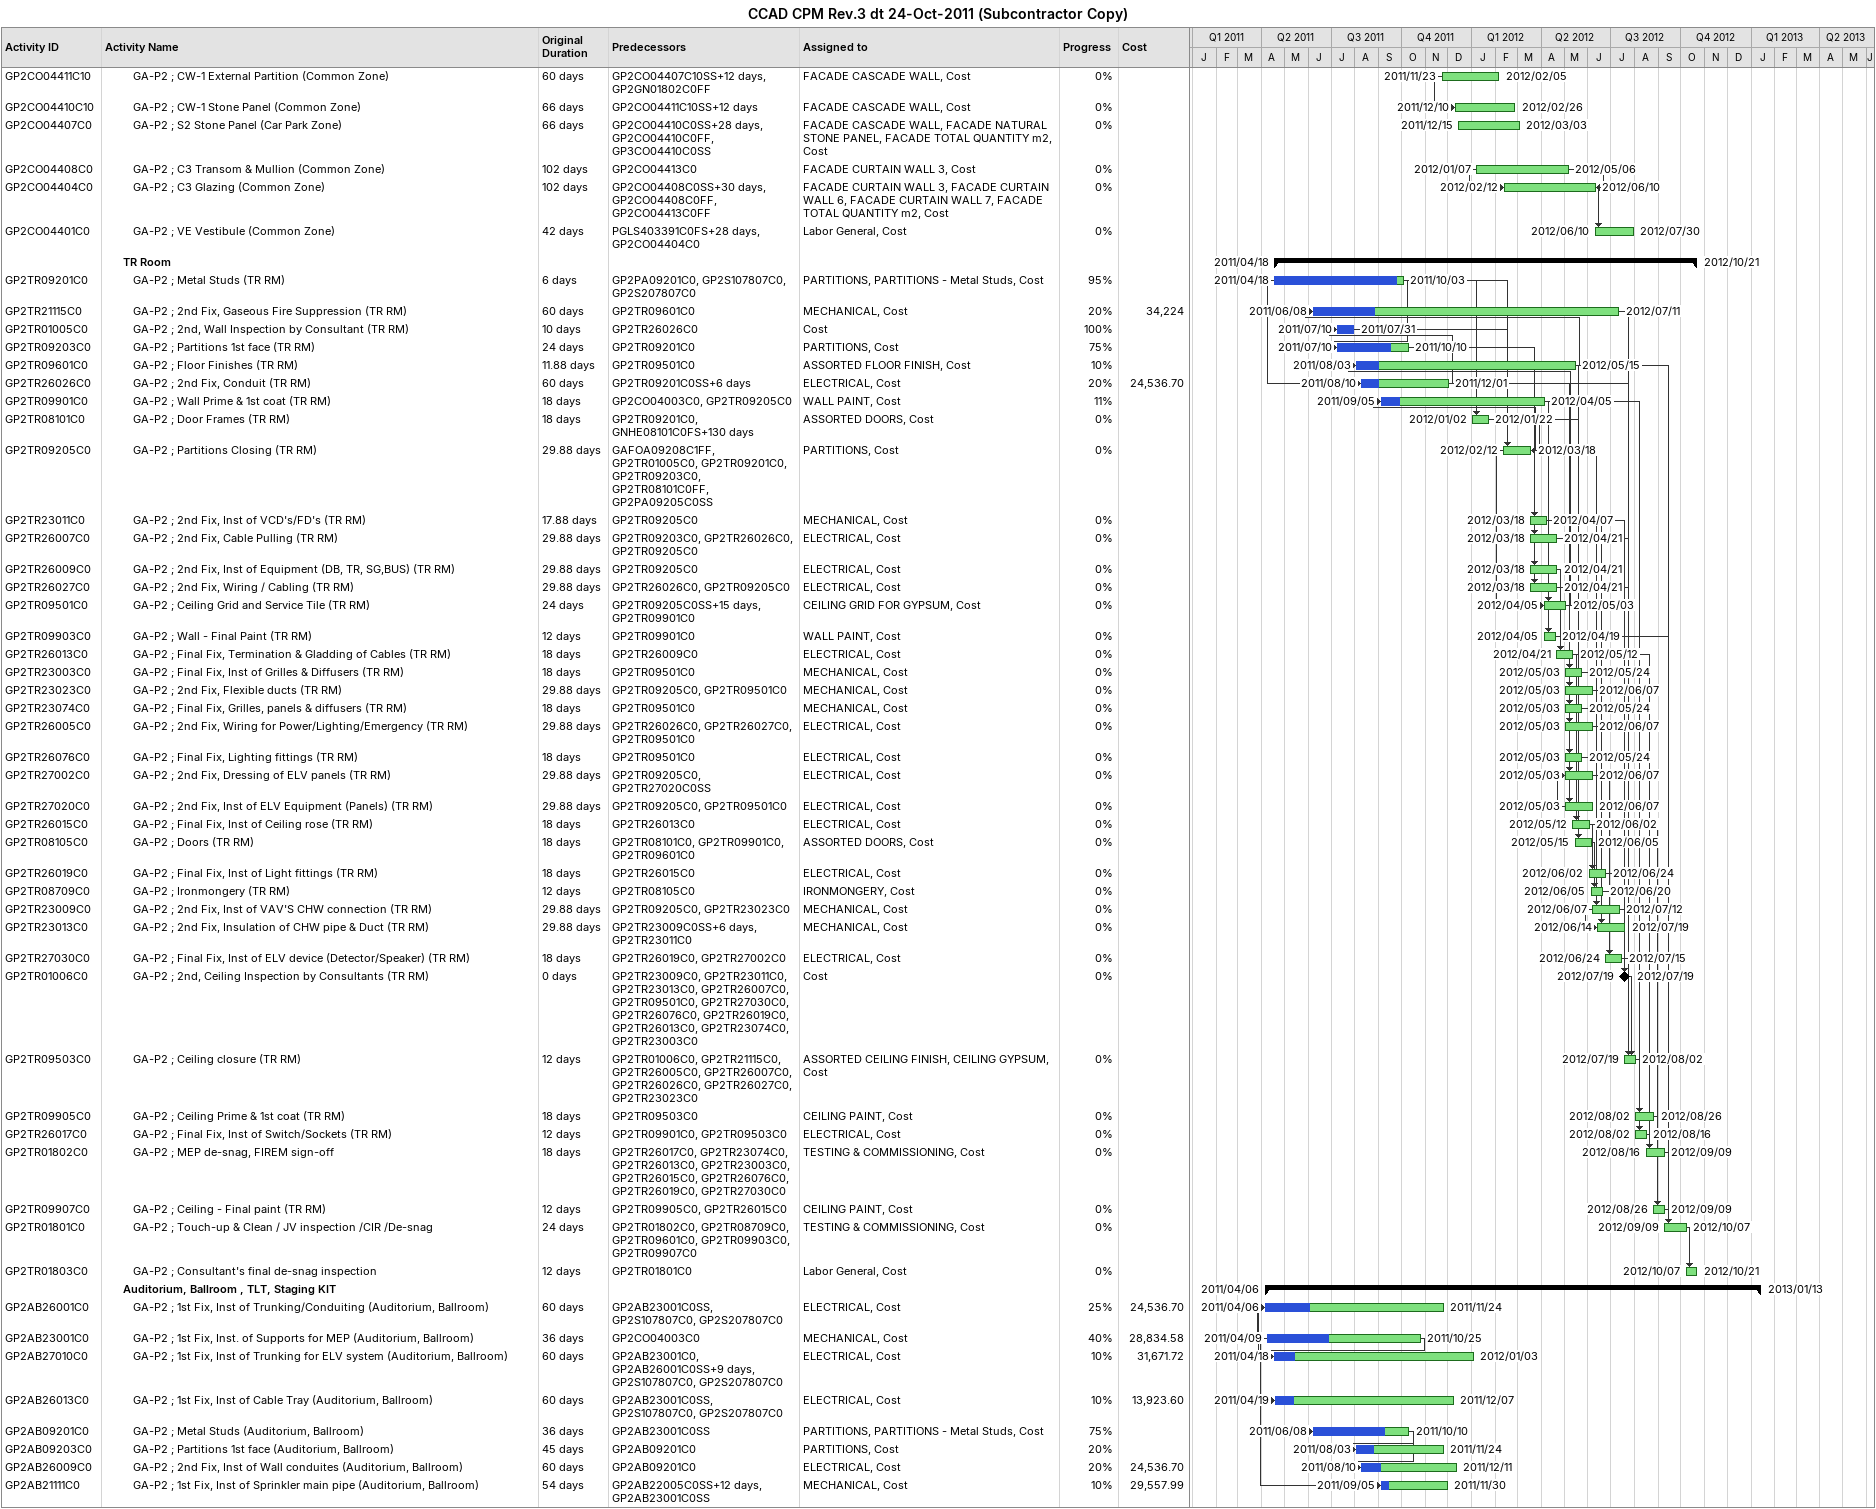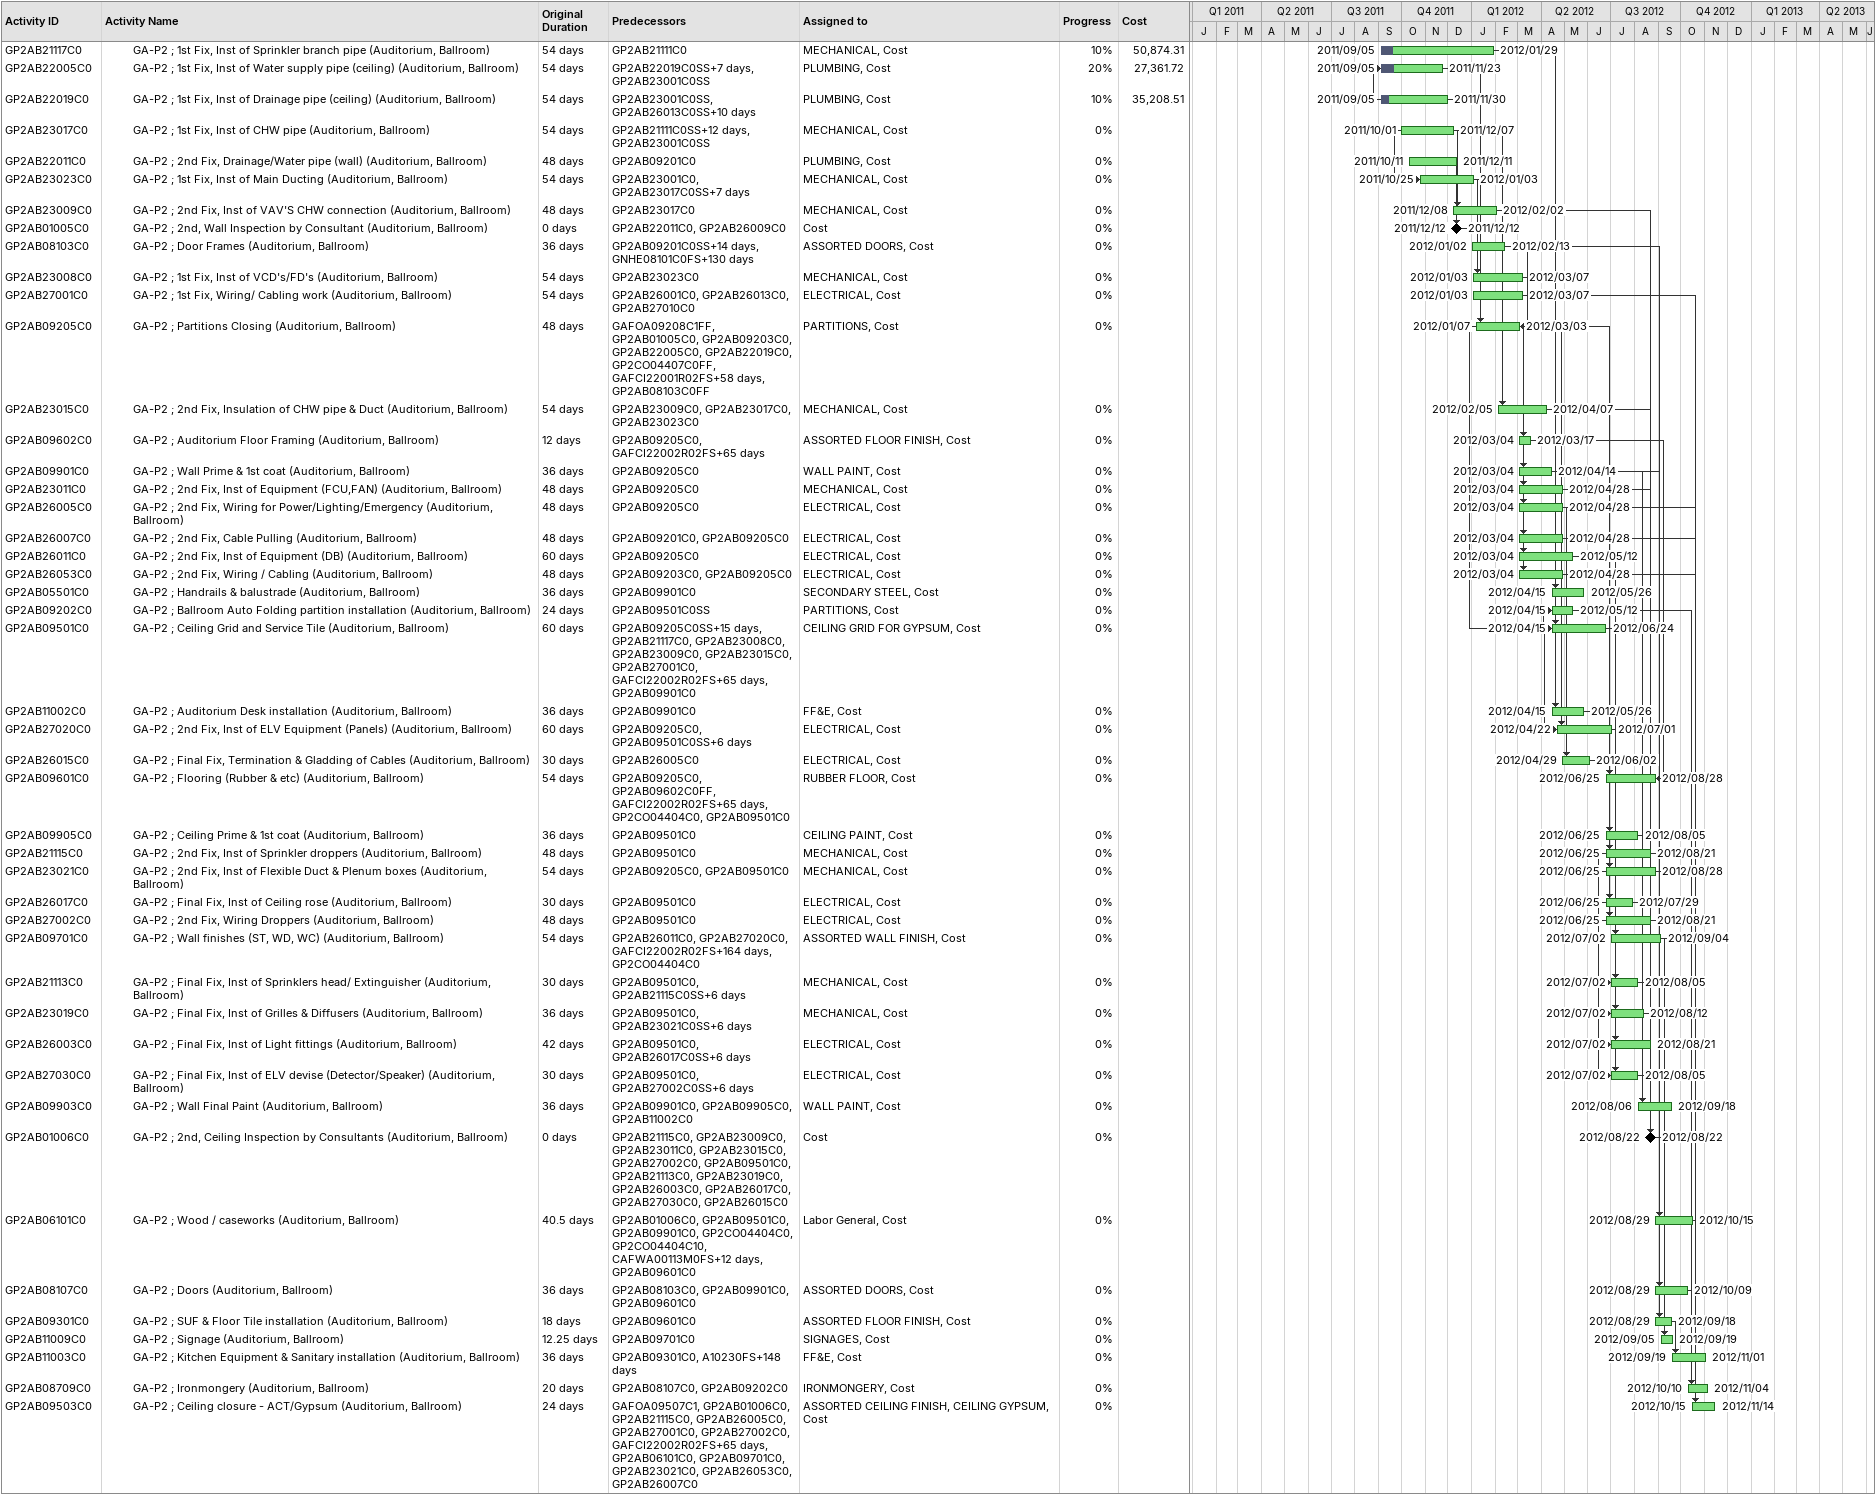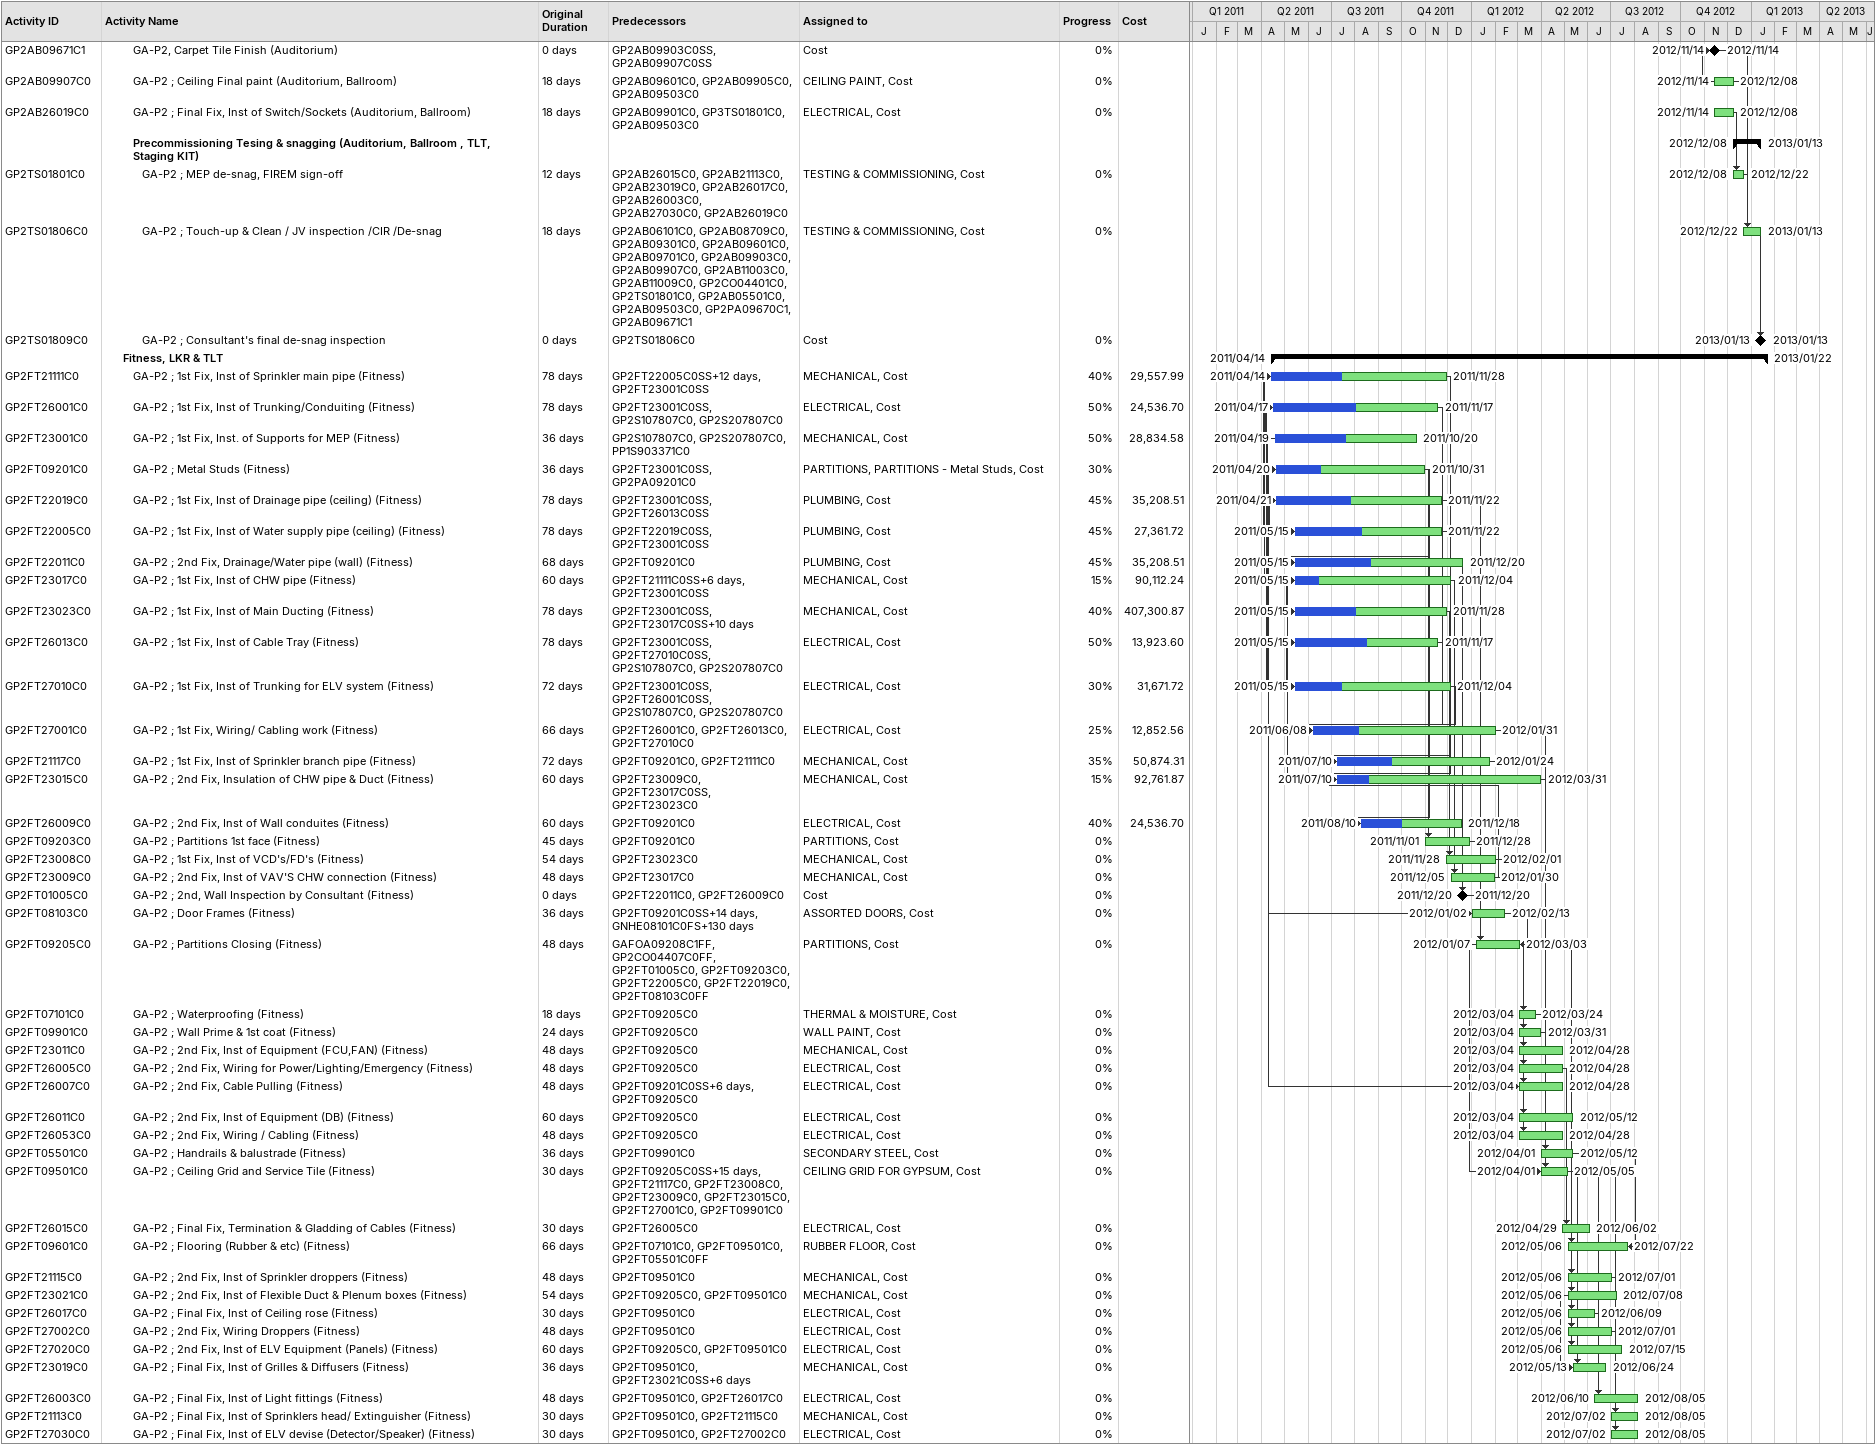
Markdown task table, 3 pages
CCAD CPM Rev.3 dt 24-Oct-2011 (Subcontractor Copy)

| ID | Level | Task | Original duration | Start | Finish | Predecessors | Resources | % complete | Cost |
|---|---|---|---|---|---|---|---|---|---|
| GP2CO04411C10 | 4 | GA-P2 ; CW-1 External Partition (Common Zone) | 60d | 2011-11-23 | 2012-02-05 | GP2CO04407C10SS+12d, GP2GN01802C0FF | FACADE CASCADE WALL, Cost | 0 |  |
| GP2CO04410C10 | 4 | GA-P2 ; CW-1 Stone Panel (Common Zone) | 66d | 2011-12-10 | 2012-02-26 | GP2CO04411C10SS+12d | FACADE CASCADE WALL, Cost | 0 |  |
| GP2CO04407C0 | 4 | GA-P2 ; S2 Stone Panel (Car Park Zone) | 66d | 2011-12-15 | 2012-03-03 | GP2CO04410C0SS+28d, GP2CO04410C0FF, GP3CO04410C0SS | FACADE CASCADE WALL, FACADE NATURAL STONE PANEL, FACADE TOTAL QUANTITY m2, Cost | 0 |  |
| GP2CO04408C0 | 4 | GA-P2 ; C3 Transom & Mullion (Common Zone) | 102d | 2012-01-07 | 2012-05-06 | GP2CO04413C0 | FACADE CURTAIN WALL 3, Cost | 0 |  |
| GP2CO04404C0 | 4 | GA-P2 ; C3 Glazing (Common Zone) | 102d | 2012-02-12 | 2012-06-10 | GP2CO04408C0SS+30d, GP2CO04408C0FF, GP2CO04413C0FF | FACADE CURTAIN WALL 3, FACADE CURTAIN WALL 6, FACADE CURTAIN WALL 7, FACADE TOTAL QUANTITY m2, Cost | 0 |  |
| GP2CO04401C0 | 4 | GA-P2 ; VE Vestibule (Common Zone) | 42d | 2012-06-10 | 2012-07-30 | PGLS403391C0FS+28d, GP2CO04404C0 | Labor General, Cost | 0 |  |
|  | 3 | **TR Room** |  | 2011-04-18 | 2012-10-21 |  |  |  |  |
| GP2TR09201C0 | 4 | GA-P2 ; Metal Studs (TR RM) | 6d | 2011-04-18 | 2011-10-03 | GP2PA09201C0, GP2S107807C0, GP2S207807C0 | PARTITIONS, PARTITIONS - Metal Studs, Cost | 95 |  |
| GP2TR21115C0 | 4 | GA-P2 ; 2nd Fix, Gaseous Fire Suppression (TR RM) | 60d | 2011-06-08 | 2012-07-11 | GP2TR09601C0 | MECHANICAL, Cost | 20 | 34224 |
| GP2TR01005C0 | 4 | GA-P2 ; 2nd, Wall Inspection by Consultant (TR RM) | 10d | 2011-07-10 | 2011-07-31 | GP2TR26026C0 | Cost | 100 |  |
| GP2TR09203C0 | 4 | GA-P2 ; Partitions 1st face (TR RM) | 24d | 2011-07-10 | 2011-10-10 | GP2TR09201C0 | PARTITIONS, Cost | 75 |  |
| GP2TR09601C0 | 4 | GA-P2 ; Floor Finishes (TR RM) | 11.88d | 2011-08-03 | 2012-05-15 | GP2TR09501C0 | ASSORTED FLOOR FINISH, Cost | 10 |  |
| GP2TR26026C0 | 4 | GA-P2 ; 2nd Fix, Conduit (TR RM) | 60d | 2011-08-10 | 2011-12-01 | GP2TR09201C0SS+6d | ELECTRICAL, Cost | 20 | 24536.70 |
| GP2TR09901C0 | 4 | GA-P2 ; Wall Prime & 1st coat (TR RM) | 18d | 2011-09-05 | 2012-04-05 | GP2CO04003C0, GP2TR09205C0 | WALL PAINT, Cost | 11 |  |
| GP2TR08101C0 | 4 | GA-P2 ; Door Frames (TR RM) | 18d | 2012-01-02 | 2012-01-22 | GP2TR09201C0, GNHE08101C0FS+130d | ASSORTED DOORS, Cost | 0 |  |
| GP2TR09205C0 | 4 | GA-P2 ; Partitions Closing (TR RM) | 29.88d | 2012-02-12 | 2012-03-18 | GAFOA09208C1FF, GP2TR01005C0, GP2TR09201C0, GP2TR09203C0, GP2TR08101C0FF, GP2PA09205C0SS | PARTITIONS, Cost | 0 |  |
| GP2TR23011C0 | 4 | GA-P2 ; 2nd Fix, Inst of VCD's/FD's (TR RM) | 17.88d | 2012-03-18 | 2012-04-07 | GP2TR09205C0 | MECHANICAL, Cost | 0 |  |
| GP2TR26007C0 | 4 | GA-P2 ; 2nd Fix, Cable Pulling (TR RM) | 29.88d | 2012-03-18 | 2012-04-21 | GP2TR09203C0, GP2TR26026C0, GP2TR09205C0 | ELECTRICAL, Cost | 0 |  |
| GP2TR26009C0 | 4 | GA-P2 ; 2nd Fix, Inst of Equipment (DB, TR, SG,BUS) (TR RM) | 29.88d | 2012-03-18 | 2012-04-21 | GP2TR09205C0 | ELECTRICAL, Cost | 0 |  |
| GP2TR26027C0 | 4 | GA-P2 ; 2nd Fix, Wiring / Cabling (TR RM) | 29.88d | 2012-03-18 | 2012-04-21 | GP2TR26026C0, GP2TR09205C0 | ELECTRICAL, Cost | 0 |  |
| GP2TR09501C0 | 4 | GA-P2 ; Ceiling Grid and Service Tile (TR RM) | 24d | 2012-04-05 | 2012-05-03 | GP2TR09205C0SS+15d, GP2TR09901C0 | CEILING GRID FOR GYPSUM, Cost | 0 |  |
| GP2TR09903C0 | 4 | GA-P2 ; Wall - Final Paint (TR RM) | 12d | 2012-04-05 | 2012-04-19 | GP2TR09901C0 | WALL PAINT, Cost | 0 |  |
| GP2TR26013C0 | 4 | GA-P2 ; Final Fix, Termination & Gladding of Cables (TR RM) | 18d | 2012-04-21 | 2012-05-12 | GP2TR26009C0 | ELECTRICAL, Cost | 0 |  |
| GP2TR23003C0 | 4 | GA-P2 ; Final Fix, Inst of Grilles & Diffusers (TR RM) | 18d | 2012-05-03 | 2012-05-24 | GP2TR09501C0 | MECHANICAL, Cost | 0 |  |
| GP2TR23023C0 | 4 | GA-P2 ; 2nd Fix, Flexible ducts (TR RM) | 29.88d | 2012-05-03 | 2012-06-07 | GP2TR09205C0, GP2TR09501C0 | MECHANICAL, Cost | 0 |  |
| GP2TR23074C0 | 4 | GA-P2 ; Final Fix, Grilles, panels & diffusers (TR RM) | 18d | 2012-05-03 | 2012-05-24 | GP2TR09501C0 | MECHANICAL, Cost | 0 |  |
| GP2TR26005C0 | 4 | GA-P2 ; 2nd Fix, Wiring for Power/Lighting/Emergency (TR RM) | 29.88d | 2012-05-03 | 2012-06-07 | GP2TR26026C0, GP2TR26027C0, GP2TR09501C0 | ELECTRICAL, Cost | 0 |  |
| GP2TR26076C0 | 4 | GA-P2 ; Final Fix, Lighting fittings (TR RM) | 18d | 2012-05-03 | 2012-05-24 | GP2TR09501C0 | ELECTRICAL, Cost | 0 |  |
| GP2TR27002C0 | 4 | GA-P2 ; 2nd Fix, Dressing of ELV panels (TR RM) | 29.88d | 2012-05-03 | 2012-06-07 | GP2TR09205C0, GP2TR27020C0SS | ELECTRICAL, Cost | 0 |  |
| GP2TR27020C0 | 4 | GA-P2 ; 2nd Fix, Inst of ELV Equipment (Panels) (TR RM) | 29.88d | 2012-05-03 | 2012-06-07 | GP2TR09205C0, GP2TR09501C0 | ELECTRICAL, Cost | 0 |  |
| GP2TR26015C0 | 4 | GA-P2 ; Final Fix, Inst of Ceiling rose (TR RM) | 18d | 2012-05-12 | 2012-06-02 | GP2TR26013C0 | ELECTRICAL, Cost | 0 |  |
| GP2TR08105C0 | 4 | GA-P2 ; Doors (TR RM) | 18d | 2012-05-15 | 2012-06-05 | GP2TR08101C0, GP2TR09901C0, GP2TR09601C0 | ASSORTED DOORS, Cost | 0 |  |
| GP2TR26019C0 | 4 | GA-P2 ; Final Fix, Inst of Light fittings (TR RM) | 18d | 2012-06-02 | 2012-06-24 | GP2TR26015C0 | ELECTRICAL, Cost | 0 |  |
| GP2TR08709C0 | 4 | GA-P2 ; Ironmongery (TR RM) | 12d | 2012-06-05 | 2012-06-20 | GP2TR08105C0 | IRONMONGERY, Cost | 0 |  |
| GP2TR23009C0 | 4 | GA-P2 ; 2nd Fix, Inst of VAV'S CHW connection (TR RM) | 29.88d | 2012-06-07 | 2012-07-12 | GP2TR09205C0, GP2TR23023C0 | MECHANICAL, Cost | 0 |  |
| GP2TR23013C0 | 4 | GA-P2 ; 2nd Fix, Insulation of CHW pipe & Duct (TR RM) | 29.88d | 2012-06-14 | 2012-07-19 | GP2TR23009C0SS+6d, GP2TR23011C0 | MECHANICAL, Cost | 0 |  |
| GP2TR27030C0 | 4 | GA-P2 ; Final Fix, Inst of ELV device (Detector/Speaker) (TR RM) | 18d | 2012-06-24 | 2012-07-15 | GP2TR26019C0, GP2TR27002C0 | ELECTRICAL, Cost | 0 |  |
| GP2TR01006C0 | 4 | GA-P2 ; 2nd, Ceiling Inspection by Consultants (TR RM) | 0d | 2012-07-19 | 2012-07-19 | GP2TR23009C0, GP2TR23011C0, GP2TR23013C0, GP2TR26007C0, GP2TR09501C0, GP2TR27030C0, GP2TR26076C0, GP2TR26019C0, GP2TR26013C0, GP2TR23074C0, GP2TR23003C0 | Cost | 0 |  |
| GP2TR09503C0 | 4 | GA-P2 ; Ceiling closure (TR RM) | 12d | 2012-07-19 | 2012-08-02 | GP2TR01006C0, GP2TR21115C0, GP2TR26005C0, GP2TR26007C0, GP2TR26026C0, GP2TR26027C0, GP2TR23023C0 | ASSORTED CEILING FINISH, CEILING GYPSUM, Cost | 0 |  |
| GP2TR09905C0 | 4 | GA-P2 ; Ceiling Prime & 1st coat (TR RM) | 18d | 2012-08-02 | 2012-08-26 | GP2TR09503C0 | CEILING PAINT, Cost | 0 |  |
| GP2TR26017C0 | 4 | GA-P2 ; Final Fix, Inst of Switch/Sockets (TR RM) | 12d | 2012-08-02 | 2012-08-16 | GP2TR09901C0, GP2TR09503C0 | ELECTRICAL, Cost | 0 |  |
| GP2TR01802C0 | 4 | GA-P2 ; MEP de-snag, FIREM sign-off | 18d | 2012-08-16 | 2012-09-09 | GP2TR26017C0, GP2TR23074C0, GP2TR26013C0, GP2TR23003C0, GP2TR26015C0, GP2TR26076C0, GP2TR26019C0, GP2TR27030C0 | TESTING & COMMISSIONING, Cost | 0 |  |
| GP2TR09907C0 | 4 | GA-P2 ; Ceiling - Final paint (TR RM) | 12d | 2012-08-26 | 2012-09-09 | GP2TR09905C0, GP2TR26015C0 | CEILING PAINT, Cost | 0 |  |
| GP2TR01801C0 | 4 | GA-P2 ; Touch-up & Clean / JV inspection /CIR /De-snag | 24d | 2012-09-09 | 2012-10-07 | GP2TR01802C0, GP2TR08709C0, GP2TR09601C0, GP2TR09903C0, GP2TR09907C0 | TESTING & COMMISSIONING, Cost | 0 |  |
| GP2TR01803C0 | 4 | GA-P2 ; Consultant's final de-snag inspection | 12d | 2012-10-07 | 2012-10-21 | GP2TR01801C0 | Labor General, Cost | 0 |  |
|  | 3 | **Auditorium, Ballroom , TLT, Staging KIT** |  | 2011-04-06 | 2013-01-13 |  |  |  |  |
| GP2AB26001C0 | 4 | GA-P2 ; 1st Fix, Inst of Trunking/Conduiting (Auditorium, Ballroom) | 60d | 2011-04-06 | 2011-11-24 | GP2AB23001C0SS, GP2S107807C0, GP2S207807C0 | ELECTRICAL, Cost | 25 | 24536.70 |
| GP2AB23001C0 | 4 | GA-P2 ; 1st Fix, Inst. of Supports for MEP (Auditorium, Ballroom) | 36d | 2011-04-09 | 2011-10-25 | GP2CO04003C0 | MECHANICAL, Cost | 40 | 28834.58 |
| GP2AB27010C0 | 4 | GA-P2 ; 1st Fix, Inst of Trunking for ELV system (Auditorium, Ballroom) | 60d | 2011-04-18 | 2012-01-03 | GP2AB23001C0, GP2AB26001C0SS+9d, GP2S107807C0, GP2S207807C0 | ELECTRICAL, Cost | 10 | 31671.72 |
| GP2AB26013C0 | 4 | GA-P2 ; 1st Fix, Inst of Cable Tray (Auditorium, Ballroom) | 60d | 2011-04-19 | 2011-12-07 | GP2AB23001C0SS, GP2S107807C0, GP2S207807C0 | ELECTRICAL, Cost | 10 | 13923.60 |
| GP2AB09201C0 | 4 | GA-P2 ; Metal Studs (Auditorium, Ballroom) | 36d | 2011-06-08 | 2011-10-10 | GP2AB23001C0SS | PARTITIONS, PARTITIONS - Metal Studs, Cost | 75 |  |
| GP2AB09203C0 | 4 | GA-P2 ; Partitions 1st face (Auditorium, Ballroom) | 45d | 2011-08-03 | 2011-11-24 | GP2AB09201C0 | PARTITIONS, Cost | 20 |  |
| GP2AB26009C0 | 4 | GA-P2 ; 2nd Fix, Inst of Wall conduites (Auditorium, Ballroom) | 60d | 2011-08-10 | 2011-12-11 | GP2AB09201C0 | ELECTRICAL, Cost | 20 | 24536.70 |
| GP2AB21111C0 | 4 | GA-P2 ; 1st Fix, Inst of Sprinkler main pipe (Auditorium, Ballroom) | 54d | 2011-09-05 | 2011-11-30 | GP2AB22005C0SS+12d, GP2AB23001C0SS | MECHANICAL, Cost | 10 | 29557.99 |
| GP2AB21117C0 | 4 | GA-P2 ; 1st Fix, Inst of Sprinkler branch pipe (Auditorium, Ballroom) | 54d | 2011-09-05 | 2012-01-29 | GP2AB21111C0 | MECHANICAL, Cost | 10 | 50874.31 |
| GP2AB22005C0 | 4 | GA-P2 ; 1st Fix, Inst of Water supply pipe (ceiling) (Auditorium, Ballroom) | 54d | 2011-09-05 | 2011-11-23 | GP2AB22019C0SS+7d, GP2AB23001C0SS | PLUMBING, Cost | 20 | 27361.72 |
| GP2AB22019C0 | 4 | GA-P2 ; 1st Fix, Inst of Drainage pipe (ceiling) (Auditorium, Ballroom) | 54d | 2011-09-05 | 2011-11-30 | GP2AB23001C0SS, GP2AB26013C0SS+10d | PLUMBING, Cost | 10 | 35208.51 |
| GP2AB23017C0 | 4 | GA-P2 ; 1st Fix, Inst of CHW pipe (Auditorium, Ballroom) | 54d | 2011-10-01 | 2011-12-07 | GP2AB21111C0SS+12d, GP2AB23001C0SS | MECHANICAL, Cost | 0 |  |
| GP2AB22011C0 | 4 | GA-P2 ; 2nd Fix, Drainage/Water pipe (wall) (Auditorium, Ballroom) | 48d | 2011-10-11 | 2011-12-11 | GP2AB09201C0 | PLUMBING, Cost | 0 |  |
| GP2AB23023C0 | 4 | GA-P2 ; 1st Fix, Inst of Main Ducting (Auditorium, Ballroom) | 54d | 2011-10-25 | 2012-01-03 | GP2AB23001C0, GP2AB23017C0SS+7d | MECHANICAL, Cost | 0 |  |
| GP2AB23009C0 | 4 | GA-P2 ; 2nd Fix, Inst of VAV'S CHW connection (Auditorium, Ballroom) | 48d | 2011-12-08 | 2012-02-02 | GP2AB23017C0 | MECHANICAL, Cost | 0 |  |
| GP2AB01005C0 | 4 | GA-P2 ; 2nd, Wall Inspection by Consultant (Auditorium, Ballroom) | 0d | 2011-12-12 | 2011-12-12 | GP2AB22011C0, GP2AB26009C0 | Cost | 0 |  |
| GP2AB08103C0 | 4 | GA-P2 ; Door Frames (Auditorium, Ballroom) | 36d | 2012-01-02 | 2012-02-13 | GP2AB09201C0SS+14d, GNHE08101C0FS+130d | ASSORTED DOORS, Cost | 0 |  |
| GP2AB23008C0 | 4 | GA-P2 ; 1st Fix, Inst of VCD's/FD's (Auditorium, Ballroom) | 54d | 2012-01-03 | 2012-03-07 | GP2AB23023C0 | MECHANICAL, Cost | 0 |  |
| GP2AB27001C0 | 4 | GA-P2 ; 1st Fix, Wiring/ Cabling work (Auditorium, Ballroom) | 54d | 2012-01-03 | 2012-03-07 | GP2AB26001C0, GP2AB26013C0, GP2AB27010C0 | ELECTRICAL, Cost | 0 |  |
| GP2AB09205C0 | 4 | GA-P2 ; Partitions Closing (Auditorium, Ballroom) | 48d | 2012-01-07 | 2012-03-03 | GAFOA09208C1FF, GP2AB01005C0, GP2AB09203C0, GP2AB22005C0, GP2AB22019C0, GP2CO04407C0FF, GAFCI22001R02FS+58d, GP2AB08103C0FF | PARTITIONS, Cost | 0 |  |
| GP2AB23015C0 | 4 | GA-P2 ; 2nd Fix, Insulation of CHW pipe & Duct (Auditorium, Ballroom) | 54d | 2012-02-05 | 2012-04-07 | GP2AB23009C0, GP2AB23017C0, GP2AB23023C0 | MECHANICAL, Cost | 0 |  |
| GP2AB09602C0 | 4 | GA-P2 ; Auditorium Floor Framing (Auditorium, Ballroom) | 12d | 2012-03-04 | 2012-03-17 | GP2AB09205C0, GAFCI22002R02FS+65d | ASSORTED FLOOR FINISH, Cost | 0 |  |
| GP2AB09901C0 | 4 | GA-P2 ; Wall Prime & 1st coat (Auditorium, Ballroom) | 36d | 2012-03-04 | 2012-04-14 | GP2AB09205C0 | WALL PAINT, Cost | 0 |  |
| GP2AB23011C0 | 4 | GA-P2 ; 2nd Fix, Inst of Equipment (FCU,FAN) (Auditorium, Ballroom) | 48d | 2012-03-04 | 2012-04-28 | GP2AB09205C0 | MECHANICAL, Cost | 0 |  |
| GP2AB26005C0 | 4 | GA-P2 ; 2nd Fix, Wiring for Power/Lighting/Emergency (Auditorium, Ballroom) | 48d | 2012-03-04 | 2012-04-28 | GP2AB09205C0 | ELECTRICAL, Cost | 0 |  |
| GP2AB26007C0 | 4 | GA-P2 ; 2nd Fix, Cable Pulling (Auditorium, Ballroom) | 48d | 2012-03-04 | 2012-04-28 | GP2AB09201C0, GP2AB09205C0 | ELECTRICAL, Cost | 0 |  |
| GP2AB26011C0 | 4 | GA-P2 ; 2nd Fix, Inst of Equipment (DB) (Auditorium, Ballroom) | 60d | 2012-03-04 | 2012-05-12 | GP2AB09205C0 | ELECTRICAL, Cost | 0 |  |
| GP2AB26053C0 | 4 | GA-P2 ; 2nd Fix, Wiring / Cabling (Auditorium, Ballroom) | 48d | 2012-03-04 | 2012-04-28 | GP2AB09203C0, GP2AB09205C0 | ELECTRICAL, Cost | 0 |  |
| GP2AB05501C0 | 4 | GA-P2 ; Handrails & balustrade (Auditorium, Ballroom) | 36d | 2012-04-15 | 2012-05-26 | GP2AB09901C0 | SECONDARY STEEL, Cost | 0 |  |
| GP2AB09202C0 | 4 | GA-P2 ; Ballroom Auto Folding partition installation (Auditorium, Ballroom) | 24d | 2012-04-15 | 2012-05-12 | GP2AB09501C0SS | PARTITIONS, Cost | 0 |  |
| GP2AB09501C0 | 4 | GA-P2 ; Ceiling Grid and Service Tile (Auditorium, Ballroom) | 60d | 2012-04-15 | 2012-06-24 | GP2AB09205C0SS+15d, GP2AB21117C0, GP2AB23008C0, GP2AB23009C0, GP2AB23015C0, GP2AB27001C0, GAFCI22002R02FS+65d, GP2AB09901C0 | CEILING GRID FOR GYPSUM, Cost | 0 |  |
| GP2AB11002C0 | 4 | GA-P2 ; Auditorium Desk installation (Auditorium, Ballroom) | 36d | 2012-04-15 | 2012-05-26 | GP2AB09901C0 | FF&E, Cost | 0 |  |
| GP2AB27020C0 | 4 | GA-P2 ; 2nd Fix, Inst of ELV Equipment (Panels) (Auditorium, Ballroom) | 60d | 2012-04-22 | 2012-07-01 | GP2AB09205C0, GP2AB09501C0SS+6d | ELECTRICAL, Cost | 0 |  |
| GP2AB26015C0 | 4 | GA-P2 ; Final Fix, Termination & Gladding of Cables (Auditorium, Ballroom) | 30d | 2012-04-29 | 2012-06-02 | GP2AB26005C0 | ELECTRICAL, Cost | 0 |  |
| GP2AB09601C0 | 4 | GA-P2 ; Flooring (Rubber & etc) (Auditorium, Ballroom) | 54d | 2012-06-25 | 2012-08-28 | GP2AB09205C0, GP2AB09602C0FF, GAFCI22002R02FS+65d, GP2CO04404C0, GP2AB09501C0 | RUBBER FLOOR, Cost | 0 |  |
| GP2AB09905C0 | 4 | GA-P2 ; Ceiling Prime & 1st coat (Auditorium, Ballroom) | 36d | 2012-06-25 | 2012-08-05 | GP2AB09501C0 | CEILING PAINT, Cost | 0 |  |
| GP2AB21115C0 | 4 | GA-P2 ; 2nd Fix, Inst of Sprinkler droppers (Auditorium, Ballroom) | 48d | 2012-06-25 | 2012-08-21 | GP2AB09501C0 | MECHANICAL, Cost | 0 |  |
| GP2AB23021C0 | 4 | GA-P2 ; 2nd Fix, Inst of Flexible Duct & Plenum boxes (Auditorium, Ballroom) | 54d | 2012-06-25 | 2012-08-28 | GP2AB09205C0, GP2AB09501C0 | MECHANICAL, Cost | 0 |  |
| GP2AB26017C0 | 4 | GA-P2 ; Final Fix, Inst of Ceiling rose (Auditorium, Ballroom) | 30d | 2012-06-25 | 2012-07-29 | GP2AB09501C0 | ELECTRICAL, Cost | 0 |  |
| GP2AB27002C0 | 4 | GA-P2 ; 2nd Fix, Wiring Droppers (Auditorium, Ballroom) | 48d | 2012-06-25 | 2012-08-21 | GP2AB09501C0 | ELECTRICAL, Cost | 0 |  |
| GP2AB09701C0 | 4 | GA-P2 ; Wall finishes (ST, WD, WC) (Auditorium, Ballroom) | 54d | 2012-07-02 | 2012-09-04 | GP2AB26011C0, GP2AB27020C0, GAFCI22002R02FS+164d, GP2CO04404C0 | ASSORTED WALL FINISH, Cost | 0 |  |
| GP2AB21113C0 | 4 | GA-P2 ; Final Fix, Inst of Sprinklers head/ Extinguisher (Auditorium, Ballroom) | 30d | 2012-07-02 | 2012-08-05 | GP2AB09501C0, GP2AB21115C0SS+6d | MECHANICAL, Cost | 0 |  |
| GP2AB23019C0 | 4 | GA-P2 ; Final Fix, Inst of Grilles & Diffusers (Auditorium, Ballroom) | 36d | 2012-07-02 | 2012-08-12 | GP2AB09501C0, GP2AB23021C0SS+6d | MECHANICAL, Cost | 0 |  |
| GP2AB26003C0 | 4 | GA-P2 ; Final Fix, Inst of Light fittings (Auditorium, Ballroom) | 42d | 2012-07-02 | 2012-08-21 | GP2AB09501C0, GP2AB26017C0SS+6d | ELECTRICAL, Cost | 0 |  |
| GP2AB27030C0 | 4 | GA-P2 ; Final Fix, Inst of ELV devise (Detector/Speaker) (Auditorium, Ballroom) | 30d | 2012-07-02 | 2012-08-05 | GP2AB09501C0, GP2AB27002C0SS+6d | ELECTRICAL, Cost | 0 |  |
| GP2AB09903C0 | 4 | GA-P2 ; Wall Final Paint (Auditorium, Ballroom) | 36d | 2012-08-06 | 2012-09-18 | GP2AB09901C0, GP2AB09905C0, GP2AB11002C0 | WALL PAINT, Cost | 0 |  |
| GP2AB01006C0 | 4 | GA-P2 ; 2nd, Ceiling Inspection by Consultants (Auditorium, Ballroom) | 0d | 2012-08-22 | 2012-08-22 | GP2AB21115C0, GP2AB23009C0, GP2AB23011C0, GP2AB23015C0, GP2AB27002C0, GP2AB09501C0, GP2AB21113C0, GP2AB23019C0, GP2AB26003C0, GP2AB26017C0, GP2AB27030C0, GP2AB26015C0 | Cost | 0 |  |
| GP2AB06101C0 | 4 | GA-P2 ; Wood / caseworks (Auditorium, Ballroom) | 40.5d | 2012-08-29 | 2012-10-15 | GP2AB01006C0, GP2AB09501C0, GP2AB09901C0, GP2CO04404C0, GP2CO04404C10, CAFWA00113M0FS+12d, GP2AB09601C0 | Labor General, Cost | 0 |  |
| GP2AB08107C0 | 4 | GA-P2 ; Doors (Auditorium, Ballroom) | 36d | 2012-08-29 | 2012-10-09 | GP2AB08103C0, GP2AB09901C0, GP2AB09601C0 | ASSORTED DOORS, Cost | 0 |  |
| GP2AB09301C0 | 4 | GA-P2 ; SUF & Floor Tile installation (Auditorium, Ballroom) | 18d | 2012-08-29 | 2012-09-18 | GP2AB09601C0 | ASSORTED FLOOR FINISH, Cost | 0 |  |
| GP2AB11009C0 | 4 | GA-P2 ; Signage (Auditorium, Ballroom) | 12.25d | 2012-09-05 | 2012-09-19 | GP2AB09701C0 | SIGNAGES, Cost | 0 |  |
| GP2AB11003C0 | 4 | GA-P2 ; Kitchen Equipment & Sanitary installation (Auditorium, Ballroom) | 36d | 2012-09-19 | 2012-11-01 | GP2AB09301C0, A10230FS+148d | FF&E, Cost | 0 |  |
| GP2AB08709C0 | 4 | GA-P2 ; Ironmongery (Auditorium, Ballroom) | 20d | 2012-10-10 | 2012-11-04 | GP2AB08107C0, GP2AB09202C0 | IRONMONGERY, Cost | 0 |  |
| GP2AB09503C0 | 4 | GA-P2 ; Ceiling closure - ACT/Gypsum (Auditorium, Ballroom) | 24d | 2012-10-15 | 2012-11-14 | GAFOA09507C1, GP2AB01006C0, GP2AB21115C0, GP2AB26005C0, GP2AB27001C0, GP2AB27002C0, GAFCI22002R02FS+65d, GP2AB06101C0, GP2AB09701C0, GP2AB23021C0, GP2AB26053C0, GP2AB26007C0 | ASSORTED CEILING FINISH, CEILING GYPSUM, Cost | 0 |  |
| GP2AB09671C1 | 4 | GA-P2, Carpet Tile Finish (Auditorium) | 0d | 2012-11-14 | 2012-11-14 | GP2AB09903C0SS, GP2AB09907C0SS | Cost | 0 |  |
| GP2AB09907C0 | 4 | GA-P2 ; Ceiling Final paint (Auditorium, Ballroom) | 18d | 2012-11-14 | 2012-12-08 | GP2AB09601C0, GP2AB09905C0, GP2AB09503C0 | CEILING PAINT, Cost | 0 |  |
| GP2AB26019C0 | 4 | GA-P2 ; Final Fix, Inst of Switch/Sockets (Auditorium, Ballroom) | 18d | 2012-11-14 | 2012-12-08 | GP2AB09901C0, GP3TS01801C0, GP2AB09503C0 | ELECTRICAL, Cost | 0 |  |
|  | 4 | **Precommissioning Tesing & snagging (Auditorium, Ballroom , TLT, Staging KIT)** |  | 2012-12-08 | 2013-01-13 |  |  |  |  |
| GP2TS01801C0 | 5 | GA-P2 ; MEP de-snag, FIREM sign-off | 12d | 2012-12-08 | 2012-12-22 | GP2AB26015C0, GP2AB21113C0, GP2AB23019C0, GP2AB26017C0, GP2AB26003C0, GP2AB27030C0, GP2AB26019C0 | TESTING & COMMISSIONING, Cost | 0 |  |
| GP2TS01806C0 | 5 | GA-P2 ; Touch-up & Clean / JV inspection /CIR /De-snag | 18d | 2012-12-22 | 2013-01-13 | GP2AB06101C0, GP2AB08709C0, GP2AB09301C0, GP2AB09601C0, GP2AB09701C0, GP2AB09903C0, GP2AB09907C0, GP2AB11003C0, GP2AB11009C0, GP2CO04401C0, GP2TS01801C0, GP2AB05501C0, GP2AB09503C0, GP2PA09670C1, GP2AB09671C1 | TESTING & COMMISSIONING, Cost | 0 |  |
| GP2TS01809C0 | 5 | GA-P2 ; Consultant's final de-snag inspection | 0d | 2013-01-13 | 2013-01-13 | GP2TS01806C0 | Cost | 0 |  |
|  | 3 | **Fitness, LKR & TLT** |  | 2011-04-14 | 2013-01-22 |  |  |  |  |
| GP2FT21111C0 | 4 | GA-P2 ; 1st Fix, Inst of Sprinkler main pipe (Fitness) | 78d | 2011-04-14 | 2011-11-28 | GP2FT22005C0SS+12d, GP2FT23001C0SS | MECHANICAL, Cost | 40 | 29557.99 |
| GP2FT26001C0 | 4 | GA-P2 ; 1st Fix, Inst of Trunking/Conduiting (Fitness) | 78d | 2011-04-17 | 2011-11-17 | GP2FT23001C0SS, GP2S107807C0, GP2S207807C0 | ELECTRICAL, Cost | 50 | 24536.70 |
| GP2FT23001C0 | 4 | GA-P2 ; 1st Fix, Inst. of Supports for MEP (Fitness) | 36d | 2011-04-19 | 2011-10-20 | GP2S107807C0, GP2S207807C0, PP1S903371C0 | MECHANICAL, Cost | 50 | 28834.58 |
| GP2FT09201C0 | 4 | GA-P2 ; Metal Studs (Fitness) | 36d | 2011-04-20 | 2011-10-31 | GP2FT23001C0SS, GP2PA09201C0 | PARTITIONS, PARTITIONS - Metal Studs, Cost | 30 |  |
| GP2FT22019C0 | 4 | GA-P2 ; 1st Fix, Inst of Drainage pipe (ceiling) (Fitness) | 78d | 2011-04-21 | 2011-11-22 | GP2FT23001C0SS, GP2FT26013C0SS | PLUMBING, Cost | 45 | 35208.51 |
| GP2FT22005C0 | 4 | GA-P2 ; 1st Fix, Inst of Water supply pipe (ceiling) (Fitness) | 78d | 2011-05-15 | 2011-11-22 | GP2FT22019C0SS, GP2FT23001C0SS | PLUMBING, Cost | 45 | 27361.72 |
| GP2FT22011C0 | 4 | GA-P2 ; 2nd Fix, Drainage/Water pipe (wall) (Fitness) | 68d | 2011-05-15 | 2011-12-20 | GP2FT09201C0 | PLUMBING, Cost | 45 | 35208.51 |
| GP2FT23017C0 | 4 | GA-P2 ; 1st Fix, Inst of CHW pipe (Fitness) | 60d | 2011-05-15 | 2011-12-04 | GP2FT21111C0SS+6d, GP2FT23001C0SS | MECHANICAL, Cost | 15 | 90112.24 |
| GP2FT23023C0 | 4 | GA-P2 ; 1st Fix, Inst of Main Ducting (Fitness) | 78d | 2011-05-15 | 2011-11-28 | GP2FT23001C0SS, GP2FT23017C0SS+10d | MECHANICAL, Cost | 40 | 407300.87 |
| GP2FT26013C0 | 4 | GA-P2 ; 1st Fix, Inst of Cable Tray (Fitness) | 78d | 2011-05-15 | 2011-11-17 | GP2FT23001C0SS, GP2FT27010C0SS, GP2S107807C0, GP2S207807C0 | ELECTRICAL, Cost | 50 | 13923.60 |
| GP2FT27010C0 | 4 | GA-P2 ; 1st Fix, Inst of Trunking for ELV system (Fitness) | 72d | 2011-05-15 | 2011-12-04 | GP2FT23001C0SS, GP2FT26001C0SS, GP2S107807C0, GP2S207807C0 | ELECTRICAL, Cost | 30 | 31671.72 |
| GP2FT27001C0 | 4 | GA-P2 ; 1st Fix, Wiring/ Cabling work (Fitness) | 66d | 2011-06-08 | 2012-01-31 | GP2FT26001C0, GP2FT26013C0, GP2FT27010C0 | ELECTRICAL, Cost | 25 | 12852.56 |
| GP2FT21117C0 | 4 | GA-P2 ; 1st Fix, Inst of Sprinkler branch pipe (Fitness) | 72d | 2011-07-10 | 2012-01-24 | GP2FT09201C0, GP2FT21111C0 | MECHANICAL, Cost | 35 | 50874.31 |
| GP2FT23015C0 | 4 | GA-P2 ; 2nd Fix, Insulation of CHW pipe & Duct (Fitness) | 60d | 2011-07-10 | 2012-03-31 | GP2FT23009C0, GP2FT23017C0SS, GP2FT23023C0 | MECHANICAL, Cost | 15 | 92761.87 |
| GP2FT26009C0 | 4 | GA-P2 ; 2nd Fix, Inst of Wall conduites (Fitness) | 60d | 2011-08-10 | 2011-12-18 | GP2FT09201C0 | ELECTRICAL, Cost | 40 | 24536.70 |
| GP2FT09203C0 | 4 | GA-P2 ; Partitions 1st face (Fitness) | 45d | 2011-11-01 | 2011-12-28 | GP2FT09201C0 | PARTITIONS, Cost | 0 |  |
| GP2FT23008C0 | 4 | GA-P2 ; 1st Fix, Inst of VCD's/FD's (Fitness) | 54d | 2011-11-28 | 2012-02-01 | GP2FT23023C0 | MECHANICAL, Cost | 0 |  |
| GP2FT23009C0 | 4 | GA-P2 ; 2nd Fix, Inst of VAV'S CHW connection (Fitness) | 48d | 2011-12-05 | 2012-01-30 | GP2FT23017C0 | MECHANICAL, Cost | 0 |  |
| GP2FT01005C0 | 4 | GA-P2 ; 2nd, Wall Inspection by Consultant (Fitness) | 0d | 2011-12-20 | 2011-12-20 | GP2FT22011C0, GP2FT26009C0 | Cost | 0 |  |
| GP2FT08103C0 | 4 | GA-P2 ; Door Frames (Fitness) | 36d | 2012-01-02 | 2012-02-13 | GP2FT09201C0SS+14d, GNHE08101C0FS+130d | ASSORTED DOORS, Cost | 0 |  |
| GP2FT09205C0 | 4 | GA-P2 ; Partitions Closing (Fitness) | 48d | 2012-01-07 | 2012-03-03 | GAFOA09208C1FF, GP2CO04407C0FF, GP2FT01005C0, GP2FT09203C0, GP2FT22005C0, GP2FT22019C0, GP2FT08103C0FF | PARTITIONS, Cost | 0 |  |
| GP2FT07101C0 | 4 | GA-P2 ; Waterproofing (Fitness) | 18d | 2012-03-04 | 2012-03-24 | GP2FT09205C0 | THERMAL & MOISTURE, Cost | 0 |  |
| GP2FT09901C0 | 4 | GA-P2 ; Wall Prime & 1st coat (Fitness) | 24d | 2012-03-04 | 2012-03-31 | GP2FT09205C0 | WALL PAINT, Cost | 0 |  |
| GP2FT23011C0 | 4 | GA-P2 ; 2nd Fix, Inst of Equipment (FCU,FAN) (Fitness) | 48d | 2012-03-04 | 2012-04-28 | GP2FT09205C0 | MECHANICAL, Cost | 0 |  |
| GP2FT26005C0 | 4 | GA-P2 ; 2nd Fix, Wiring for Power/Lighting/Emergency (Fitness) | 48d | 2012-03-04 | 2012-04-28 | GP2FT09205C0 | ELECTRICAL, Cost | 0 |  |
| GP2FT26007C0 | 4 | GA-P2 ; 2nd Fix, Cable Pulling (Fitness) | 48d | 2012-03-04 | 2012-04-28 | GP2FT09201C0SS+6d, GP2FT09205C0 | ELECTRICAL, Cost | 0 |  |
| GP2FT26011C0 | 4 | GA-P2 ; 2nd Fix, Inst of Equipment (DB) (Fitness) | 60d | 2012-03-04 | 2012-05-12 | GP2FT09205C0 | ELECTRICAL, Cost | 0 |  |
| GP2FT26053C0 | 4 | GA-P2 ; 2nd Fix, Wiring / Cabling (Fitness) | 48d | 2012-03-04 | 2012-04-28 | GP2FT09205C0 | ELECTRICAL, Cost | 0 |  |
| GP2FT05501C0 | 4 | GA-P2 ; Handrails & balustrade (Fitness) | 36d | 2012-04-01 | 2012-05-12 | GP2FT09901C0 | SECONDARY STEEL, Cost | 0 |  |
| GP2FT09501C0 | 4 | GA-P2 ; Ceiling Grid and Service Tile (Fitness) | 30d | 2012-04-01 | 2012-05-05 | GP2FT09205C0SS+15d, GP2FT21117C0, GP2FT23008C0, GP2FT23009C0, GP2FT23015C0, GP2FT27001C0, GP2FT09901C0 | CEILING GRID FOR GYPSUM, Cost | 0 |  |
| GP2FT26015C0 | 4 | GA-P2 ; Final Fix, Termination & Gladding of Cables (Fitness) | 30d | 2012-04-29 | 2012-06-02 | GP2FT26005C0 | ELECTRICAL, Cost | 0 |  |
| GP2FT09601C0 | 4 | GA-P2 ; Flooring (Rubber & etc) (Fitness) | 66d | 2012-05-06 | 2012-07-22 | GP2FT07101C0, GP2FT09501C0, GP2FT05501C0FF | RUBBER FLOOR, Cost | 0 |  |
| GP2FT21115C0 | 4 | GA-P2 ; 2nd Fix, Inst of Sprinkler droppers (Fitness) | 48d | 2012-05-06 | 2012-07-01 | GP2FT09501C0 | MECHANICAL, Cost | 0 |  |
| GP2FT23021C0 | 4 | GA-P2 ; 2nd Fix, Inst of Flexible Duct & Plenum boxes (Fitness) | 54d | 2012-05-06 | 2012-07-08 | GP2FT09205C0, GP2FT09501C0 | MECHANICAL, Cost | 0 |  |
| GP2FT26017C0 | 4 | GA-P2 ; Final Fix, Inst of Ceiling rose (Fitness) | 30d | 2012-05-06 | 2012-06-09 | GP2FT09501C0 | ELECTRICAL, Cost | 0 |  |
| GP2FT27002C0 | 4 | GA-P2 ; 2nd Fix, Wiring Droppers (Fitness) | 48d | 2012-05-06 | 2012-07-01 | GP2FT09501C0 | ELECTRICAL, Cost | 0 |  |
| GP2FT27020C0 | 4 | GA-P2 ; 2nd Fix, Inst of ELV Equipment (Panels) (Fitness) | 60d | 2012-05-06 | 2012-07-15 | GP2FT09205C0, GP2FT09501C0 | ELECTRICAL, Cost | 0 |  |
| GP2FT23019C0 | 4 | GA-P2 ; Final Fix, Inst of Grilles & Diffusers (Fitness) | 36d | 2012-05-13 | 2012-06-24 | GP2FT09501C0, GP2FT23021C0SS+6d | MECHANICAL, Cost | 0 |  |
| GP2FT26003C0 | 4 | GA-P2 ; Final Fix, Inst of Light fittings (Fitness) | 48d | 2012-06-10 | 2012-08-05 | GP2FT09501C0, GP2FT26017C0 | ELECTRICAL, Cost | 0 |  |
| GP2FT21113C0 | 4 | GA-P2 ; Final Fix, Inst of Sprinklers head/ Extinguisher (Fitness) | 30d | 2012-07-02 | 2012-08-05 | GP2FT09501C0, GP2FT21115C0 | MECHANICAL, Cost | 0 |  |
| GP2FT27030C0 | 4 | GA-P2 ; Final Fix, Inst of ELV devise (Detector/Speaker) (Fitness) | 30d | 2012-07-02 | 2012-08-05 | GP2FT09501C0, GP2FT27002C0 | ELECTRICAL, Cost | 0 |  |
